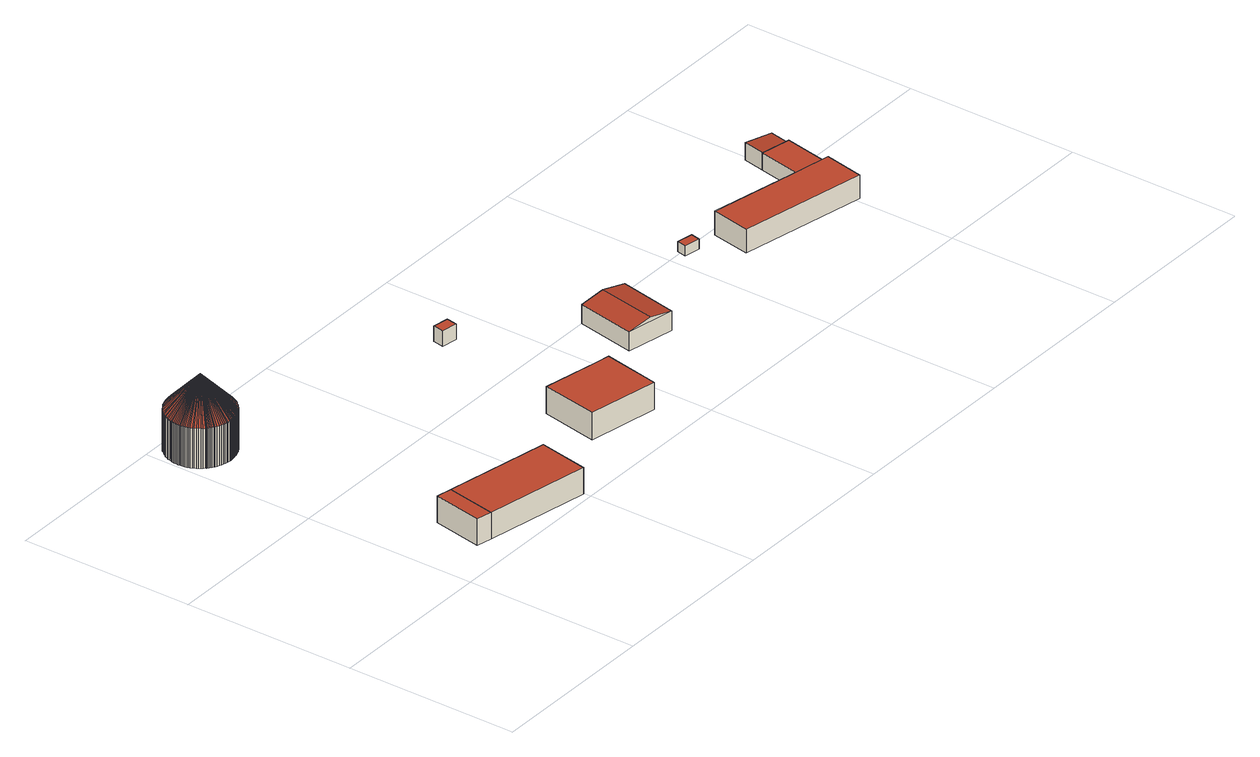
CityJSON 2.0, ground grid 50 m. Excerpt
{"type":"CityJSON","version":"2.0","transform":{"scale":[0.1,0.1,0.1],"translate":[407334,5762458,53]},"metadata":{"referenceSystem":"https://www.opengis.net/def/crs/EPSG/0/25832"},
"CityObjects":{
"building1":{"type":"Building","attributes":{"Gemeindeschluessel":"05515000","Geometrietyp2DReferenz":"3000","function":"51009_1610","roofType":"1000","measuredHeight":7.74},"geometry":[{"type":"Solid","lod":"2","boundaries":[[[[0,1,2,3]],[[4,5,1,0]],[[6,7,5,4]],[[3,2,7,6]],[[4,0,3,6]],[[1,5,7,2]]]],"semantics":{"surfaces":[{"type":"WallSurface"},{"type":"RoofSurface"},{"type":"GroundSurface"}],"values":[[0,0,0,0,1,2]]}}]},
"building2":{"type":"Building","attributes":{"Gemeindeschluessel":"05515000","Geometrietyp2DReferenz":"3000","function":"31001_2600","roofType":"4000","measuredHeight":22.07},"geometry":[{"type":"Solid","lod":"2","boundaries":[[[[8,9,10,11]],[[12,13,9,8]],[[14,15,13,12]],[[16,17,15,14]],[[18,19,17,16]],[[20,21,19,18]],[[22,23,21,20]],[[24,25,23,22]],[[26,27,25,24]],[[28,29,27,26]],[[30,31,29,28]],[[32,33,31,30]],[[34,35,33,32]],[[36,37,35,34]],[[38,39,37,36]],[[40,41,39,38]],[[42,43,41,40]],[[44,45,43,42]],[[46,47,45,44]],[[48,49,47,46]],[[50,51,49,48]],[[52,53,51,50]],[[54,55,53,52]],[[56,57,55,54]],[[58,59,57,56]],[[60,61,59,58]],[[62,63,61,60]],[[64,65,63,62]],[[66,67,65,64]],[[68,69,67,66]],[[70,71,69,68]],[[72,73,71,70]],[[74,75,73,72]],[[76,77,75,74]],[[78,79,77,76]],[[80,81,79,78]],[[82,83,81,80]],[[84,85,83,82]],[[86,87,85,84]],[[88,89,87,86]],[[90,91,89,88]],[[92,93,91,90]],[[94,95,93,92]],[[96,97,95,94]],[[98,99,97,96]],[[100,101,99,98]],[[102,103,101,100]],[[104,105,103,102]],[[106,107,105,104]],[[108,109,107,106]],[[110,111,109,108]],[[112,113,111,110]],[[114,115,113,112]],[[116,117,115,114]],[[118,119,117,116]],[[120,121,119,118]],[[122,123,121,120]],[[124,125,123,122]],[[126,127,125,124]],[[128,129,127,126]],[[130,131,129,128]],[[132,133,131,130]],[[134,135,133,132]],[[136,137,135,134]],[[138,139,137,136]],[[140,141,139,138]],[[142,143,141,140]],[[144,145,143,142]],[[146,147,145,144]],[[148,149,147,146]],[[150,151,149,148]],[[152,153,151,150]],[[154,155,153,152]],[[156,157,155,154]],[[158,159,157,156]],[[160,161,159,158]],[[162,163,161,160]],[[164,165,163,162]],[[166,167,165,164]],[[168,169,167,166]],[[170,171,169,168]],[[172,173,171,170]],[[174,175,173,172]],[[176,177,175,174]],[[178,179,177,176]],[[180,181,179,178]],[[182,183,181,180]],[[184,185,183,182]],[[186,187,185,184]],[[188,189,187,186]],[[190,191,189,188]],[[192,193,191,190]],[[194,195,193,192]],[[196,197,195,194]],[[198,199,197,196]],[[200,201,199,198]],[[202,203,201,200]],[[204,205,203,202]],[[206,207,205,204]],[[208,209,207,206]],[[210,211,209,208]],[[212,213,211,210]],[[214,215,213,212]],[[216,217,215,214]],[[218,219,217,216]],[[220,221,219,218]],[[222,223,221,220]],[[224,225,223,222]],[[226,227,225,224]],[[228,229,227,226]],[[230,231,229,228]],[[232,233,231,230]],[[234,235,233,232]],[[236,237,235,234]],[[238,239,237,236]],[[240,241,239,238]],[[242,243,241,240]],[[244,245,243,242]],[[246,247,245,244]],[[248,249,247,246]],[[250,251,249,248]],[[11,10,251,250]],[[11,252,8]],[[8,252,12]],[[12,252,14]],[[14,252,16]],[[16,252,18]],[[18,252,20]],[[20,252,22]],[[22,252,24]],[[24,252,26]],[[26,252,28]],[[28,252,30]],[[30,252,32]],[[32,252,34]],[[34,252,36]],[[36,252,38]],[[38,252,40]],[[40,252,42]],[[42,252,44]],[[44,252,46]],[[46,252,48]],[[48,252,50]],[[50,252,52]],[[52,252,54]],[[54,252,56]],[[56,252,58]],[[58,252,60]],[[60,252,62]],[[62,252,64]],[[64,252,66]],[[66,252,68]],[[68,252,70]],[[70,252,72]],[[72,252,74]],[[74,252,76]],[[76,252,78]],[[78,252,80]],[[80,252,82]],[[82,252,84]],[[84,252,86]],[[86,252,88]],[[88,252,90]],[[90,252,92]],[[92,252,94]],[[94,252,96]],[[96,252,98]],[[98,252,100]],[[100,252,102]],[[102,252,104]],[[104,252,106]],[[106,252,108]],[[108,252,110]],[[110,252,112]],[[112,252,114]],[[114,252,116]],[[116,252,118]],[[118,252,120]],[[120,252,122]],[[122,252,124]],[[124,252,126]],[[126,252,128]],[[128,252,130]],[[130,252,132]],[[132,252,134]],[[134,252,136]],[[136,252,138]],[[138,252,140]],[[140,252,142]],[[142,252,144]],[[144,252,146]],[[146,252,148]],[[148,252,150]],[[150,252,152]],[[152,252,154]],[[154,252,156]],[[156,252,158]],[[158,252,160]],[[160,252,162]],[[162,252,164]],[[164,252,166]],[[166,252,168]],[[168,252,170]],[[170,252,172]],[[172,252,174]],[[174,252,176]],[[176,252,178]],[[178,252,180]],[[180,252,182]],[[182,252,184]],[[184,252,186]],[[186,252,188]],[[188,252,190]],[[190,252,192]],[[192,252,194]],[[194,252,196]],[[196,252,198]],[[198,252,200]],[[200,252,202]],[[202,252,204]],[[204,252,206]],[[206,252,208]],[[208,252,210]],[[210,252,212]],[[212,252,214]],[[214,252,216]],[[216,252,218]],[[218,252,220]],[[220,252,222]],[[222,252,224]],[[224,252,226]],[[226,252,228]],[[228,252,230]],[[230,252,232]],[[232,252,234]],[[234,252,236]],[[236,252,238]],[[238,252,240]],[[240,252,242]],[[242,252,244]],[[244,252,246]],[[246,252,248]],[[248,252,250]],[[250,252,11]],[[9,13,15,17,19,21,23,25,27,29,31,33,35,37,39,41,43,45,47,49,51,53,55,57,59,61,63,65,67,69,71,73,75,77,79,81,83,85,87,89,91,93,95,97,99,101,103,105,107,109,111,113,115,117,119,121,123,125,127,129,131,133,135,137,139,141,143,145,147,149,151,153,155,157,159,161,163,165,167,169,171,173,175,177,179,181,183,185,187,189,191,193,195,197,199,201,203,205,207,209,211,213,215,217,219,221,223,225,227,229,231,233,235,237,239,241,243,245,247,249,251,10]]]],"semantics":{"surfaces":[{"type":"WallSurface"},{"type":"RoofSurface"},{"type":"GroundSurface"}],"values":[[0,0,0,0,0,0,0,0,0,0,0,0,0,0,0,0,0,0,0,0,0,0,0,0,0,0,0,0,0,0,0,0,0,0,0,0,0,0,0,0,0,0,0,0,0,0,0,0,0,0,0,0,0,0,0,0,0,0,0,0,0,0,0,0,0,0,0,0,0,0,0,0,0,0,0,0,0,0,0,0,0,0,0,0,0,0,0,0,0,0,0,0,0,0,0,0,0,0,0,0,0,0,0,0,0,0,0,0,0,0,0,0,0,0,0,0,0,0,0,0,0,0,1,1,1,1,1,1,1,1,1,1,1,1,1,1,1,1,1,1,1,1,1,1,1,1,1,1,1,1,1,1,1,1,1,1,1,1,1,1,1,1,1,1,1,1,1,1,1,1,1,1,1,1,1,1,1,1,1,1,1,1,1,1,1,1,1,1,1,1,1,1,1,1,1,1,1,1,1,1,1,1,1,1,1,1,1,1,1,1,1,1,1,1,1,1,1,1,1,1,1,1,1,1,1,1,1,1,1,1,1,1,1,1,1,1,1,1,1,1,1,1,1,1,2]]}}]},
"building3":{"type":"Building","attributes":{"Gemeindeschluessel":"05515000","Geometrietyp2DReferenz":"3000","function":"31001_2600","roofType":"1000","measuredHeight":7.65},"geometry":[{"type":"Solid","lod":"2","boundaries":[[[[6,7,2,3]],[[253,254,7,6]],[[255,256,254,253]],[[3,2,256,255]],[[253,6,3,255]],[[7,254,256,2]]]],"semantics":{"surfaces":[{"type":"WallSurface"},{"type":"RoofSurface"},{"type":"GroundSurface"}],"values":[[0,0,0,0,1,2]]}}]},
"building4":{"type":"Building","attributes":{"Gemeindeschluessel":"05515000","Geometrietyp2DReferenz":"3000","function":"31001_2600","roofType":"1000","measuredHeight":7.91},"geometry":[{"type":"Solid","lod":"2","boundaries":[[[[257,258,259,260]],[[261,262,258,257]],[[263,264,262,261]],[[265,266,264,263]],[[260,259,266,265]],[[263,261,257,260,265]],[[258,262,264,266,259]]]],"semantics":{"surfaces":[{"type":"WallSurface"},{"type":"RoofSurface"},{"type":"GroundSurface"}],"values":[[0,0,0,0,0,1,2]]}}]},
"building5":{"type":"Building","attributes":{"Gemeindeschluessel":"05515000","Geometrietyp2DReferenz":"3000","function":"31001_2600","roofType":"1000","measuredHeight":4.48},"geometry":[{"type":"Solid","lod":"2","boundaries":[[[[267,268,269,270]],[[271,272,268,267]],[[273,274,272,271]],[[275,276,274,273]],[[277,278,276,275]],[[270,269,278,277]],[[275,273,271,267,270,277]],[[268,272,274,276,278,269]]]],"semantics":{"surfaces":[{"type":"WallSurface"},{"type":"RoofSurface"},{"type":"GroundSurface"}],"values":[[0,0,0,0,0,0,1,2]]}}]},
"building6":{"type":"Building","attributes":{"Gemeindeschluessel":"05515000","Geometrietyp2DReferenz":"3000","function":"31001_2600","roofType":"3100","measuredHeight":6.93},"geometry":[{"type":"Solid","lod":"2","boundaries":[[[[279,280,281,282]],[[283,284,280,279]],[[285,286,284,283]],[[282,281,286,285]],[[279,287,283]],[[285,288,282]],[[282,288,287,279]],[[283,287,288,285]],[[280,284,286,281]]]],"semantics":{"surfaces":[{"type":"WallSurface"},{"type":"RoofSurface"},{"type":"GroundSurface"}],"values":[[0,0,0,0,0,0,1,1,2]]}}]},
"building7":{"type":"Building","attributes":{"Gemeindeschluessel":"05515000","Geometrietyp2DReferenz":"3000","function":"31001_2600","roofType":"1000","measuredHeight":2.9},"geometry":[{"type":"Solid","lod":"2","boundaries":[[[[289,290,291,292]],[[293,294,290,289]],[[295,296,294,293]],[[292,291,296,295]],[[293,289,292,295]],[[290,294,296,291]]]],"semantics":{"surfaces":[{"type":"WallSurface"},{"type":"RoofSurface"},{"type":"GroundSurface"}],"values":[[0,0,0,0,1,2]]}}]},
"building8":{"type":"Building","attributes":{"Gemeindeschluessel":"05515000","Geometrietyp2DReferenz":"3000","function":"31001_2600"},"children":["building8-1","building8-2"]},
"building8-1":{"type":"BuildingPart","attributes":{"roofType":"1000","measuredHeight":4.92},"parents":["building8"],"geometry":[{"type":"Solid","lod":"2","boundaries":[[[[297,298,299,300]],[[301,302,298,297]],[[303,304,302,301]],[[301,297,300,303]],[[298,302,304,299]],[[304,303,300,299]]]],"semantics":{"surfaces":[{"type":"WallSurface"},{"type":"RoofSurface"},{"type":"GroundSurface"},{"type":"ClosureSurface"}],"values":[[0,0,0,1,2,3]]}}]},
"building8-2":{"type":"BuildingPart","attributes":{"roofType":"1000","measuredHeight":6.82},"parents":["building8"],"geometry":[{"type":"Solid","lod":"2","boundaries":[[[[305,306,307,308]],[[309,300,299,306,305]],[[310,311,304,303,312]],[[308,307,311,310]],[[312,309,305,308,310]],[[306,299,304,311,307]],[[300,309,312,303]],[[304,299,300,303]]]],"semantics":{"surfaces":[{"type":"WallSurface"},{"type":"RoofSurface"},{"type":"GroundSurface"},{"type":"ClosureSurface"}],"values":[[0,0,0,0,1,2,0,3]]}}]},
"building9":{"type":"Building","attributes":{"Gemeindeschluessel":"05515000","Geometrietyp2DReferenz":"3000","function":"51009_1610","roofType":"2100","measuredHeight":5.04},"geometry":[{"type":"Solid","lod":"2","boundaries":[[[[313,298,302,314]],[[315,316,298,313]],[[317,318,316,315]],[[314,302,318,317]],[[315,313,314,317]],[[298,316,318,302]]]],"semantics":{"surfaces":[{"type":"WallSurface"},{"type":"RoofSurface"},{"type":"GroundSurface"}],"values":[[0,0,0,0,1,2]]}}]}
},
"vertices":[
[132,76,97],[132,76,20],[177,67,20],[177,67,97],[160,220,97],[160,220,20],[204,212,97],[204,212,20],
[18,956,131],[18,956,15],[15,951,15],[15,951,131],[22,961,131],[22,961,15],[26,965,131],[26,965,15],[29,970,131],[29,970,15],[34,973,131],[34,973,15],[38,977,131],[38,977,15],[42,979,131],[42,979,15],[46,982,131],[46,982,15],[50,984,131],[50,984,15],[54,987,131],[54,987,15],[58,988,131],[58,988,15],[62,990,131],[62,990,15],[65,991,131],[65,991,15],[69,992,131],[69,992,15],[73,993,131],[73,993,15],[77,994,131],[77,994,15],[82,995,131],[82,995,15],[86,995,131],[86,995,15],[91,996,131],[91,996,15],[96,996,131],[96,996,15],[102,996,131],[102,996,15],[107,995,131],[107,995,15],[113,994,131],[113,994,15],[118,993,131],[118,993,15],[124,991,131],[124,991,15],[130,989,131],[130,989,15],[134,987,131],[134,987,15],[135,987,131],[135,987,15],[140,984,131],[140,984,15],[146,981,131],[146,981,15],[151,977,131],[151,977,15],[156,973,131],[156,973,15],[160,970,131],[160,970,15],[164,965,131],[164,965,15],[168,961,131],[168,961,15],[171,957,131],[171,957,15],[174,953,131],[174,953,15],[177,949,131],[177,949,15],[179,945,131],[179,945,15],[181,941,131],[181,941,15],[182,937,131],[182,937,15],[184,933,131],[184,933,15],[185,929,131],[185,929,15],[186,925,131],[186,925,15],[187,921,131],[187,921,15],[188,917,131],[188,917,15],[189,913,131],[189,913,15],[189,908,131],[189,908,15],[189,903,131],[189,903,15],[189,898,131],[189,898,15],[189,893,131],[189,893,15],[188,887,131],[188,887,15],[187,882,131],[187,882,15],[186,876,131],[186,876,15],[184,870,131],[184,870,15],[182,864,131],[182,864,15],[179,859,131],[179,859,15],[176,853,131],[176,853,15],[175,852,131],[175,852,15],[175,851,131],[175,851,15],[171,845,131],[171,845,15],[167,841,131],[167,841,15],[163,836,131],[163,836,15],[159,832,131],[159,832,15],[154,828,131],[154,828,15],[150,825,131],[150,825,15],[146,822,131],[146,822,15],[141,819,131],[141,819,15],[137,817,131],[137,817,15],[133,815,131],[133,815,15],[129,813,131],[129,813,15],[125,812,131],[125,812,15],[121,811,131],[121,811,15],[117,810,131],[117,810,15],[113,809,131],[113,809,15],[109,808,131],[109,808,15],[105,808,131],[105,808,15],[100,807,131],[100,807,15],[95,807,131],[95,807,15],[91,807,131],[91,807,15],[85,808,131],[85,808,15],[80,808,131],[80,808,15],[75,810,131],[75,810,15],[69,811,131],[69,811,15],[64,813,131],[64,813,15],[58,815,131],[58,815,15],[52,818,131],[52,818,15],[47,821,131],[47,821,15],[45,821,131],[45,821,15],[44,822,131],[44,822,15],[40,825,131],[40,825,15],[37,827,131],[37,827,15],[34,829,131],[34,829,15],[31,832,131],[31,832,15],[29,833,131],[29,833,15],[28,835,131],[28,835,15],[23,839,131],[23,839,15],[20,844,131],[20,844,15],[16,849,131],[16,849,15],[14,853,131],[14,853,15],[11,858,131],[11,858,15],[9,862,131],[9,862,15],[7,867,131],[7,867,15],[5,871,131],[5,871,15],[4,875,131],[4,875,15],[3,880,131],[3,880,15],[2,884,131],[2,884,15],[1,888,131],[1,888,15],[1,892,131],[1,892,15],[1,896,131],[1,896,15],[0,900,131],[0,900,15],[0,904,131],[0,904,15],[1,909,131],[1,909,15],[1,914,131],[1,914,15],[2,919,131],[2,919,15],[3,924,131],[3,924,15],[5,929,131],[5,929,15],[6,935,131],[6,935,15],[9,940,131],[9,940,15],[11,946,131],[11,946,15],[12,948,131],[12,948,15],[93,900,235],
[509,153,97],[509,153,20],[481,8,97],[481,8,20],
[726,304,101],[726,304,22],[695,140,22],[695,140,101],[893,272,101],[893,272,22],[931,265,101],[931,265,22],[900,101,101],[900,101,22],
[846,712,51],[846,712,6],[891,704,6],[891,704,51],[851,742,51],[851,742,6],[851,744,51],[851,744,6],[896,736,51],[896,736,6],[896,733,51],[896,733,6],
[1224,287,77],[1224,287,21],[1258,458,21],[1258,458,77],[1084,314,77],[1084,314,21],[1117,485,77],[1117,485,21],[1154,300,90],[1187,472,90],
[1581,491,45],[1581,491,16],[1535,500,16],[1535,500,45],[1575,464,45],[1575,464,16],[1529,473,45],[1529,473,16],
[1966,559,65],[1966,559,15],[1938,417,15],[1938,417,65],[2053,542,65],[2053,542,15],[2025,400,65],[2025,400,15],
[1653,473,84],[1653,473,15],[1630,360,15],[1630,360,84],[1938,417,84],[2002,286,84],[2002,286,15],[2025,400,84],
[1966,559,66],[2053,542,57],[1979,621,66],[1979,621,15],[2065,604,57],[2065,604,15]
]}
